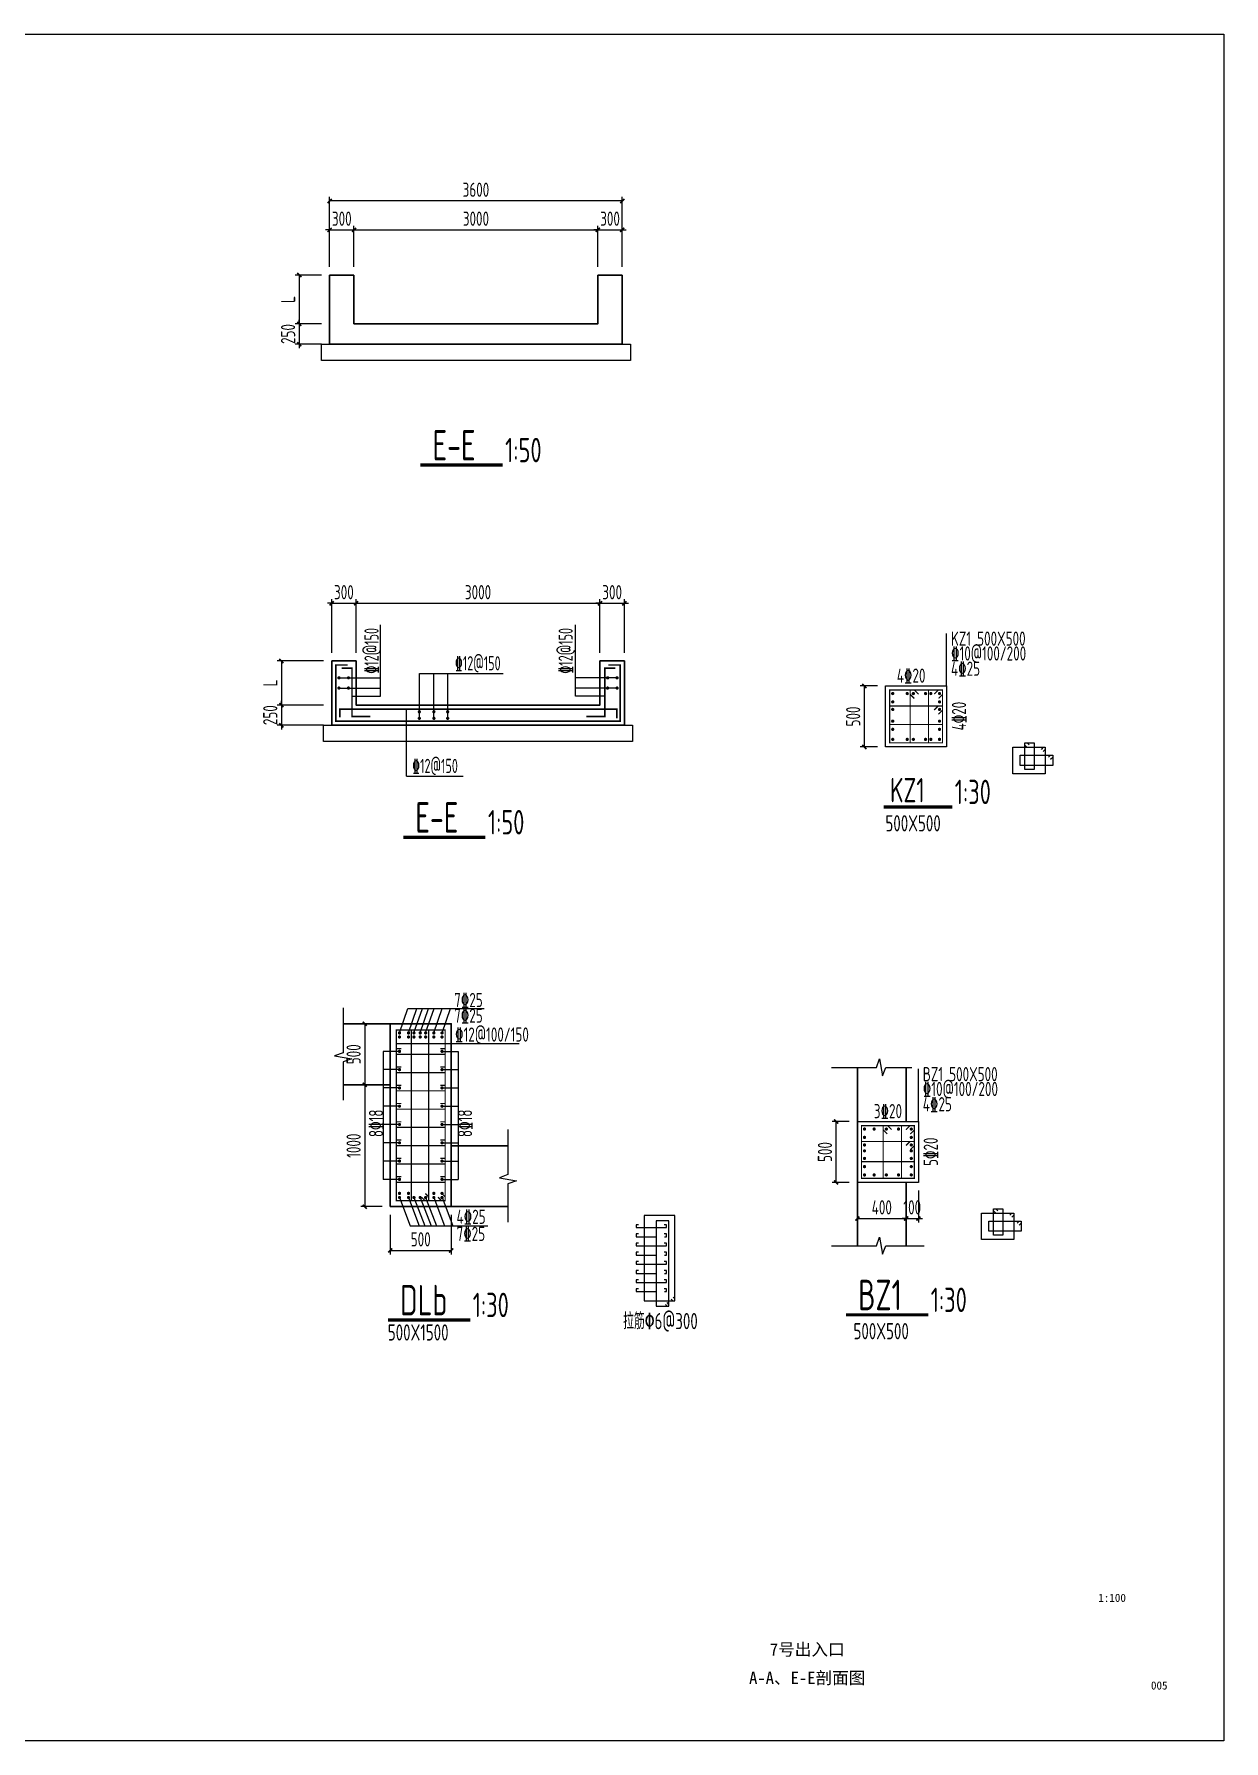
# Model space of a CAD drawing. Header units: millimetres. Extents: x -897614 to 191467, y -439928 to 101803.
# Drawn here: x -424259 to -409623, y -242853 to -221853 of the extents above; entities that cross this region are included whole.
import ezdxf
from ezdxf.enums import TextEntityAlignment as Align

# ---------------------------------------------------------------- set-up
doc = ezdxf.new("R2010")
doc.units = ezdxf.units.MM
doc.header["$LTSCALE"] = 1000
doc.linetypes.add('DASH', pattern=[0.35, 0.25, -0.1])
for name, color, linetype in [('COLUMN', 2, 'Continuous'), ('DC', 7, 'Continuous'), ('DIM_LEAD', 3, 'Continuous'), ('DIM_SYMB', 3, 'Continuous'), ('JG_TEXT', 7, 'Continuous'), ('PUB_TEXT', 7, 'Continuous'), ('REIN', 1, 'Continuous'), ('图框', 3, 'Continuous')]:
    doc.layers.add(name, color=color, linetype=linetype)
doc.layers.add('DY', color=1, linetype='Continuous', plot=False)
doc.layers.add('WALL', color=6, linetype='Continuous', lineweight=30)
doc.styles.add('TK-HZ-HT', font='', dxfattribs={"width": 0.8})
doc.styles.add('TK-HZ-ST', font='', dxfattribs={"width": 0.8})
doc.styles.add('TSSD', font='tssdeng.shx', dxfattribs={"width": 0.7, "bigfont": 'tssdchn.shx'})
doc.styles.get('TK-HZ-HT').set_extended_font_data('SimSun')
doc.styles.get('TK-HZ-ST').set_extended_font_data('SimSun')
doc.dimstyles.new('TSD', dxfattribs={"dimtxt": 350, "dimasz": 100, "dimexe": 100, "dimexo": 200, "dimgap": 100, "dimtad": 1, "dimdec": 0, "dimzin": 0, "dimdsep": 46, "dimtxsty": 'TSSD', "dimblk": 'ARCHTICK', "dimcen": 0.09, "dimclrt": 7, "dimazin": 2, "dimtfac": 1, "dimtdec": 0, "dimtix": 1, "dimtmove": 2, "dimatfit": 3, "dimfxl": 0, "dimtolj": 1, "dimtzin": 0, "dimarcsym": 0})

# ---------------------------------------------------------------- blocks, each defined once
blk = doc.blocks.new('_ArchTick')
at = {"color": 0, "linetype": 'ByBlock', "const_width": 0.4}
blk.add_lwpolyline([(-0.5, -0.5), (0.5, 0.5)], dxfattribs=at)
blk = doc.blocks.new('*D1607')
at = {"layer": 'Defpoints', "color": 0, "transparency": 16777216}
for p in [(-420598, -229566), (-421217, -230108), (-420598, -230108)]:
    blk.add_point(p, dxfattribs=at)
at = {"layer": 'DIM_LEAD', "color": 0, "lineweight": -2, "transparency": 16777216}
for p, q in [((-420698, -229566), (-421267, -229566)), ((-421217, -229566), (-421217, -230108)), ((-420698, -230108), (-421267, -230108))]:
    blk.add_line(p, q, dxfattribs=at)
at = {"layer": 'DIM_LEAD', "color": 0, "lineweight": -2, "transparency": 16777216, "xscale": 50, "yscale": 50, "zscale": 50}
for p, rotation in [((-421217, -229566), 90), ((-421217, -230108), 270)]:
    blk.add_blockref('_ArchTick', p, dxfattribs=dict(at, rotation=rotation))
at = {"layer": 'DIM_LEAD', "color": 7, "transparency": 16777216, "insert": (-421354, -229837), "char_height": 175, "attachment_point": 5, "rotation": 90, "style": 'TSSD'}
blk.add_mtext('\\A1;L', dxfattribs=at)
blk = doc.blocks.new('*D1608')
at = {"layer": 'Defpoints', "color": 0, "transparency": 16777216}
for p in [(-420598, -230108), (-421217, -230358), (-420598, -230358)]:
    blk.add_point(p, dxfattribs=at)
at = {"layer": 'DIM_LEAD', "color": 0, "lineweight": -2, "transparency": 16777216}
for p, q in [((-420698, -230108), (-421267, -230108)), ((-421217, -230108), (-421217, -230058)), ((-421217, -230108), (-421217, -230358)), ((-420698, -230358), (-421267, -230358)), ((-421217, -230358), (-421217, -230408))]:
    blk.add_line(p, q, dxfattribs=at)
at = {"layer": 'DIM_LEAD', "color": 0, "lineweight": -2, "transparency": 16777216, "xscale": 50, "yscale": 50, "zscale": 50}
for p, rotation in [((-421217, -230108), 270), ((-421217, -230358), 90)]:
    blk.add_blockref('_ArchTick', p, dxfattribs=dict(at, rotation=rotation))
at = {"layer": 'DIM_LEAD', "color": 7, "transparency": 16777216, "insert": (-421354, -230233), "char_height": 175, "attachment_point": 5, "rotation": 90, "style": 'TSSD'}
blk.add_mtext('\\A1;250', dxfattribs=at)
blk = doc.blocks.new('*D1609')
at = {"layer": 'Defpoints', "color": 0, "transparency": 16777216}
for p in [(-420298, -228857), (-420598, -229566), (-420298, -229566)]:
    blk.add_point(p, dxfattribs=at)
at = {"layer": 'DIM_LEAD', "color": 0, "lineweight": -2, "transparency": 16777216}
for p, q in [((-420598, -228857), (-420648, -228857)), ((-420598, -229466), (-420598, -228807)), ((-420598, -228857), (-420298, -228857)), ((-420298, -229466), (-420298, -228807)), ((-420298, -228857), (-420248, -228857))]:
    blk.add_line(p, q, dxfattribs=at)
at = {"layer": 'DIM_LEAD', "color": 0, "lineweight": -2, "transparency": 16777216, "xscale": 50, "yscale": 50, "zscale": 50}
blk.add_blockref('_ArchTick', (-420598, -228857), dxfattribs=at)
at = {"layer": 'DIM_LEAD', "color": 0, "lineweight": -2, "transparency": 16777216, "xscale": 50, "yscale": 50, "zscale": 50, "rotation": 180}
blk.add_blockref('_ArchTick', (-420298, -228857), dxfattribs=at)
at = {"layer": 'DIM_LEAD', "color": 7, "transparency": 16777216, "insert": (-420448, -228720), "char_height": 175, "attachment_point": 5, "style": 'TSSD'}
blk.add_mtext('\\A1;300', dxfattribs=at)
blk = doc.blocks.new('*D1610')
at = {"layer": 'Defpoints', "color": 0, "transparency": 16777216}
for p in [(-417298, -228857), (-420298, -229566), (-417298, -229566)]:
    blk.add_point(p, dxfattribs=at)
at = {"layer": 'DIM_LEAD', "color": 0, "lineweight": -2, "transparency": 16777216}
for p, q in [((-420298, -229466), (-420298, -228807)), ((-420298, -228857), (-417298, -228857)), ((-417298, -229466), (-417298, -228807))]:
    blk.add_line(p, q, dxfattribs=at)
at = {"layer": 'DIM_LEAD', "color": 0, "lineweight": -2, "transparency": 16777216, "xscale": 50, "yscale": 50, "zscale": 50, "rotation": 180}
blk.add_blockref('_ArchTick', (-420298, -228857), dxfattribs=at)
at = {"layer": 'DIM_LEAD', "color": 0, "lineweight": -2, "transparency": 16777216, "xscale": 50, "yscale": 50, "zscale": 50}
blk.add_blockref('_ArchTick', (-417298, -228857), dxfattribs=at)
at = {"layer": 'DIM_LEAD', "color": 7, "transparency": 16777216, "insert": (-418798, -228720), "char_height": 175, "attachment_point": 5, "style": 'TSSD'}
blk.add_mtext('\\A1;3000', dxfattribs=at)
blk = doc.blocks.new('*D1611')
at = {"layer": 'Defpoints', "color": 0, "transparency": 16777216}
for p in [(-416998, -228857), (-417298, -229566), (-416998, -229566)]:
    blk.add_point(p, dxfattribs=at)
at = {"layer": 'DIM_LEAD', "color": 0, "lineweight": -2, "transparency": 16777216}
for p, q in [((-417298, -228857), (-417348, -228857)), ((-417298, -229466), (-417298, -228807)), ((-417298, -228857), (-416998, -228857)), ((-416998, -229466), (-416998, -228807)), ((-416998, -228857), (-416948, -228857))]:
    blk.add_line(p, q, dxfattribs=at)
at = {"layer": 'DIM_LEAD', "color": 0, "lineweight": -2, "transparency": 16777216, "xscale": 50, "yscale": 50, "zscale": 50}
blk.add_blockref('_ArchTick', (-417298, -228857), dxfattribs=at)
at = {"layer": 'DIM_LEAD', "color": 0, "lineweight": -2, "transparency": 16777216, "xscale": 50, "yscale": 50, "zscale": 50, "rotation": 180}
blk.add_blockref('_ArchTick', (-416998, -228857), dxfattribs=at)
at = {"layer": 'DIM_LEAD', "color": 7, "transparency": 16777216, "insert": (-417148, -228720), "char_height": 175, "attachment_point": 5, "style": 'TSSD'}
blk.add_mtext('\\A1;300', dxfattribs=at)
blk = doc.blocks.new('*D1612')
at = {"layer": 'Defpoints', "color": 0, "transparency": 16777216}
for p in [(-420624, -224818), (-420997, -225418), (-420624, -225418)]:
    blk.add_point(p, dxfattribs=at)
at = {"layer": 'DIM_LEAD', "color": 0, "lineweight": -2, "transparency": 16777216}
for p, q in [((-420724, -224818), (-421047, -224818)), ((-420997, -224818), (-420997, -225418)), ((-420724, -225418), (-421047, -225418))]:
    blk.add_line(p, q, dxfattribs=at)
at = {"layer": 'DIM_LEAD', "color": 0, "lineweight": -2, "transparency": 16777216, "xscale": 50, "yscale": 50, "zscale": 50}
for p, rotation in [((-420997, -224818), 90), ((-420997, -225418), 270)]:
    blk.add_blockref('_ArchTick', p, dxfattribs=dict(at, rotation=rotation))
at = {"layer": 'DIM_LEAD', "color": 7, "transparency": 16777216, "insert": (-421135, -225118), "char_height": 175, "attachment_point": 5, "rotation": 90, "style": 'TSSD'}
blk.add_mtext('\\A1;L', dxfattribs=at)
blk = doc.blocks.new('*D1613')
at = {"layer": 'Defpoints', "color": 0, "transparency": 16777216}
for p in [(-420624, -225418), (-420997, -225668), (-420624, -225668)]:
    blk.add_point(p, dxfattribs=at)
at = {"layer": 'DIM_LEAD', "color": 0, "lineweight": -2, "transparency": 16777216}
for p, q in [((-420724, -225418), (-421047, -225418)), ((-420997, -225418), (-420997, -225368)), ((-420997, -225418), (-420997, -225668)), ((-420724, -225668), (-421047, -225668)), ((-420997, -225668), (-420997, -225718))]:
    blk.add_line(p, q, dxfattribs=at)
at = {"layer": 'DIM_LEAD', "color": 0, "lineweight": -2, "transparency": 16777216, "xscale": 50, "yscale": 50, "zscale": 50}
for p, rotation in [((-420997, -225418), 270), ((-420997, -225668), 90)]:
    blk.add_blockref('_ArchTick', p, dxfattribs=dict(at, rotation=rotation))
at = {"layer": 'DIM_LEAD', "color": 7, "transparency": 16777216, "insert": (-421135, -225543), "char_height": 175, "attachment_point": 5, "rotation": 90, "style": 'TSSD'}
blk.add_mtext('\\A1;250', dxfattribs=at)
blk = doc.blocks.new('*D1614')
at = {"layer": 'Defpoints', "color": 0, "transparency": 16777216}
for p in [(-420324, -224262), (-420624, -224818), (-420324, -224818)]:
    blk.add_point(p, dxfattribs=at)
at = {"layer": 'DIM_LEAD', "color": 0, "lineweight": -2, "transparency": 16777216}
for p, q in [((-420624, -224262), (-420674, -224262)), ((-420624, -224718), (-420624, -224212)), ((-420624, -224262), (-420324, -224262)), ((-420324, -224718), (-420324, -224212)), ((-420324, -224262), (-420274, -224262))]:
    blk.add_line(p, q, dxfattribs=at)
at = {"layer": 'DIM_LEAD', "color": 0, "lineweight": -2, "transparency": 16777216, "xscale": 50, "yscale": 50, "zscale": 50}
blk.add_blockref('_ArchTick', (-420624, -224262), dxfattribs=at)
at = {"layer": 'DIM_LEAD', "color": 0, "lineweight": -2, "transparency": 16777216, "xscale": 50, "yscale": 50, "zscale": 50, "rotation": 180}
blk.add_blockref('_ArchTick', (-420324, -224262), dxfattribs=at)
at = {"layer": 'DIM_LEAD', "color": 7, "transparency": 16777216, "insert": (-420474, -224124), "char_height": 175, "attachment_point": 5, "style": 'TSSD'}
blk.add_mtext('\\A1;300', dxfattribs=at)
blk = doc.blocks.new('*D1615')
at = {"layer": 'Defpoints', "color": 0, "transparency": 16777216}
for p in [(-417324, -224262), (-420324, -224818), (-417324, -224818)]:
    blk.add_point(p, dxfattribs=at)
at = {"layer": 'DIM_LEAD', "color": 0, "lineweight": -2, "transparency": 16777216}
for p, q in [((-420324, -224718), (-420324, -224212)), ((-420324, -224262), (-417324, -224262)), ((-417324, -224718), (-417324, -224212))]:
    blk.add_line(p, q, dxfattribs=at)
at = {"layer": 'DIM_LEAD', "color": 0, "lineweight": -2, "transparency": 16777216, "xscale": 50, "yscale": 50, "zscale": 50, "rotation": 180}
blk.add_blockref('_ArchTick', (-420324, -224262), dxfattribs=at)
at = {"layer": 'DIM_LEAD', "color": 0, "lineweight": -2, "transparency": 16777216, "xscale": 50, "yscale": 50, "zscale": 50}
blk.add_blockref('_ArchTick', (-417324, -224262), dxfattribs=at)
at = {"layer": 'DIM_LEAD', "color": 7, "transparency": 16777216, "insert": (-418824, -224124), "char_height": 175, "attachment_point": 5, "style": 'TSSD'}
blk.add_mtext('\\A1;3000', dxfattribs=at)
blk = doc.blocks.new('*D1616')
at = {"layer": 'Defpoints', "color": 0, "transparency": 16777216}
for p in [(-417024, -224262), (-417324, -224818), (-417024, -224818)]:
    blk.add_point(p, dxfattribs=at)
at = {"layer": 'DIM_LEAD', "color": 0, "lineweight": -2, "transparency": 16777216}
for p, q in [((-417324, -224262), (-417374, -224262)), ((-417324, -224718), (-417324, -224212)), ((-417324, -224262), (-417024, -224262)), ((-417024, -224718), (-417024, -224212)), ((-417024, -224262), (-416974, -224262))]:
    blk.add_line(p, q, dxfattribs=at)
at = {"layer": 'DIM_LEAD', "color": 0, "lineweight": -2, "transparency": 16777216, "xscale": 50, "yscale": 50, "zscale": 50}
blk.add_blockref('_ArchTick', (-417324, -224262), dxfattribs=at)
at = {"layer": 'DIM_LEAD', "color": 0, "lineweight": -2, "transparency": 16777216, "xscale": 50, "yscale": 50, "zscale": 50, "rotation": 180}
blk.add_blockref('_ArchTick', (-417024, -224262), dxfattribs=at)
at = {"layer": 'DIM_LEAD', "color": 7, "transparency": 16777216, "insert": (-417174, -224124), "char_height": 175, "attachment_point": 5, "style": 'TSSD'}
blk.add_mtext('\\A1;300', dxfattribs=at)
blk = doc.blocks.new('*D1617')
at = {"layer": 'Defpoints', "color": 0, "transparency": 16777216}
for p in [(-420624, -223906), (-420624, -224818), (-417024, -224818)]:
    blk.add_point(p, dxfattribs=at)
at = {"layer": 'DIM_LEAD', "color": 0, "lineweight": -2, "transparency": 16777216}
for p, q in [((-420624, -224718), (-420624, -223856)), ((-417024, -224718), (-417024, -223856)), ((-417024, -223906), (-420624, -223906))]:
    blk.add_line(p, q, dxfattribs=at)
at = {"layer": 'DIM_LEAD', "color": 0, "lineweight": -2, "transparency": 16777216, "xscale": 50, "yscale": 50, "zscale": 50, "rotation": 180}
blk.add_blockref('_ArchTick', (-420624, -223906), dxfattribs=at)
at = {"layer": 'DIM_LEAD', "color": 0, "lineweight": -2, "transparency": 16777216, "xscale": 50, "yscale": 50, "zscale": 50}
blk.add_blockref('_ArchTick', (-417024, -223906), dxfattribs=at)
at = {"layer": 'DIM_LEAD', "color": 7, "transparency": 16777216, "insert": (-418824, -223768), "char_height": 175, "attachment_point": 5, "style": 'TSSD'}
blk.add_mtext('\\A1;3600', dxfattribs=at)
blk = doc.blocks.new('*D1830')
at = {"layer": 'Defpoints', "color": 0, "transparency": 16777216}
for p in [(1669, 1179), (3169, 1179), (3169, 100)]:
    blk.add_point(p, dxfattribs=at)
at = {"layer": 'DIM_LEAD', "color": 0, "lineweight": -2, "transparency": 16777216}
for p, q in [((1669, 979), (1669, 0)), ((3169, 979), (3169, 0)), ((1669, 100), (3169, 100))]:
    blk.add_line(p, q, dxfattribs=at)
at = {"layer": 'DIM_LEAD', "color": 0, "lineweight": -2, "transparency": 16777216, "xscale": 100, "yscale": 100, "zscale": 100, "rotation": 180}
blk.add_blockref('_ArchTick', (1669, 100), dxfattribs=at)
at = {"layer": 'DIM_LEAD', "color": 0, "lineweight": -2, "transparency": 16777216, "xscale": 100, "yscale": 100, "zscale": 100}
blk.add_blockref('_ArchTick', (3169, 100), dxfattribs=at)
at = {"layer": 'DIM_LEAD', "color": 7, "transparency": 16777216, "insert": (2419, 375), "char_height": 350, "attachment_point": 5, "style": 'TSSD'}
blk.add_mtext('\\A1;500', dxfattribs=at)
blk = doc.blocks.new('*D1799')
at = {"layer": 'Defpoints', "color": 0, "transparency": 16777216}
for p in [(1669, 5679), (1042, 4179), (1669, 4179)]:
    blk.add_point(p, dxfattribs=at)
at = {"layer": 'DIM_LEAD', "color": 0, "lineweight": -2, "transparency": 16777216}
for p, q in [((1469, 5679), (942, 5679)), ((1042, 5679), (1042, 4179)), ((1469, 4179), (942, 4179))]:
    blk.add_line(p, q, dxfattribs=at)
at = {"layer": 'DIM_LEAD', "color": 0, "lineweight": -2, "transparency": 16777216, "xscale": 100, "yscale": 100, "zscale": 100}
for p, rotation in [((1042, 5679), 90), ((1042, 4179), 270)]:
    blk.add_blockref('_ArchTick', p, dxfattribs=dict(at, rotation=rotation))
at = {"layer": 'DIM_LEAD', "color": 7, "transparency": 16777216, "insert": (767, 4929), "char_height": 350, "attachment_point": 5, "rotation": 90, "style": 'TSSD'}
blk.add_mtext('\\A1;500', dxfattribs=at)
blk = doc.blocks.new('*D1800')
at = {"layer": 'Defpoints', "color": 0, "transparency": 16777216}
for p in [(1669, 4179), (1042, 1179), (1669, 1179)]:
    blk.add_point(p, dxfattribs=at)
at = {"layer": 'DIM_LEAD', "color": 0, "lineweight": -2, "transparency": 16777216}
for p, q in [((1469, 4179), (942, 4179)), ((1042, 4179), (1042, 1179)), ((1469, 1179), (942, 1179))]:
    blk.add_line(p, q, dxfattribs=at)
at = {"layer": 'DIM_LEAD', "color": 0, "lineweight": -2, "transparency": 16777216, "xscale": 100, "yscale": 100, "zscale": 100}
for p, rotation in [((1042, 4179), 90), ((1042, 1179), 270)]:
    blk.add_blockref('_ArchTick', p, dxfattribs=dict(at, rotation=rotation))
at = {"layer": 'DIM_LEAD', "color": 7, "transparency": 16777216, "insert": (767, 2679), "char_height": 350, "attachment_point": 5, "rotation": 90, "style": 'TSSD'}
blk.add_mtext('\\A1;1000', dxfattribs=at)
blk = doc.blocks.new('*D1654')
at = {"layer": 'Defpoints', "color": 0, "transparency": 16777216}
for p in [(-251359, -171295), (-250159, -171295), (-250159, -172182)]:
    blk.add_point(p, dxfattribs=at)
at = {"layer": 'DIM_LEAD', "color": 0, "lineweight": -2, "transparency": 16777216}
for p, q in [((-251359, -171495), (-251359, -172282)), ((-250159, -171495), (-250159, -172282)), ((-251359, -172182), (-250159, -172182))]:
    blk.add_line(p, q, dxfattribs=at)
at = {"layer": 'DIM_LEAD', "color": 0, "lineweight": -2, "transparency": 16777216, "xscale": 100, "yscale": 100, "zscale": 100, "rotation": 180}
blk.add_blockref('_ArchTick', (-251359, -172182), dxfattribs=at)
at = {"layer": 'DIM_LEAD', "color": 0, "lineweight": -2, "transparency": 16777216, "xscale": 100, "yscale": 100, "zscale": 100}
blk.add_blockref('_ArchTick', (-250159, -172182), dxfattribs=at)
at = {"layer": 'DIM_LEAD', "color": 7, "transparency": 16777216, "insert": (-250759, -171907), "char_height": 350, "attachment_point": 5, "style": 'TSSD'}
blk.add_mtext('\\A1;400', dxfattribs=at)
blk = doc.blocks.new('*D1794')
at = {"layer": 'Defpoints', "color": 0, "transparency": 16777216}
for p in [(2133, 1765), (2433, 1765), (2433, 878)]:
    blk.add_point(p, dxfattribs=at)
at = {"layer": 'DIM_LEAD', "color": 0, "lineweight": -2, "transparency": 16777216}
for p, q in [((2133, 1565), (2133, 778)), ((2433, 1565), (2433, 778)), ((2133, 878), (2033, 878)), ((2133, 878), (2433, 878)), ((2433, 878), (2533, 878))]:
    blk.add_line(p, q, dxfattribs=at)
at = {"layer": 'DIM_LEAD', "color": 0, "lineweight": -2, "transparency": 16777216, "xscale": 100, "yscale": 100, "zscale": 100}
blk.add_blockref('_ArchTick', (2133, 878), dxfattribs=at)
at = {"layer": 'DIM_LEAD', "color": 0, "lineweight": -2, "transparency": 16777216, "xscale": 100, "yscale": 100, "zscale": 100, "rotation": 180}
blk.add_blockref('_ArchTick', (2433, 878), dxfattribs=at)
at = {"layer": 'DIM_LEAD', "color": 7, "transparency": 16777216, "insert": (2283, 1153), "char_height": 350, "attachment_point": 5, "style": 'TSSD'}
blk.add_mtext('\\A1;100', dxfattribs=at)
blk = doc.blocks.new('*D1655')
at = {"layer": 'Defpoints', "color": 0, "transparency": 16777216}
for p in [(-251883, -169795), (-251359, -169795), (-251359, -171295)]:
    blk.add_point(p, dxfattribs=at)
at = {"layer": 'DIM_LEAD', "color": 0, "lineweight": -2, "transparency": 16777216}
for p, q in [((-251559, -169795), (-251983, -169795)), ((-251883, -171295), (-251883, -169795)), ((-251559, -171295), (-251983, -171295))]:
    blk.add_line(p, q, dxfattribs=at)
at = {"layer": 'DIM_LEAD', "color": 0, "lineweight": -2, "transparency": 16777216, "xscale": 100, "yscale": 100, "zscale": 100}
for p, rotation in [((-251883, -169795), 90), ((-251883, -171295), 270)]:
    blk.add_blockref('_ArchTick', p, dxfattribs=dict(at, rotation=rotation))
at = {"layer": 'DIM_LEAD', "color": 7, "transparency": 16777216, "insert": (-252158, -170545), "char_height": 350, "attachment_point": 5, "rotation": 90, "style": 'TSSD'}
blk.add_mtext('\\A1;500', dxfattribs=at)
blk = doc.blocks.new('*D1831')
at = {"layer": 'Defpoints', "color": 0, "transparency": 16777216}
for p in [(-415213, -229298), (-414689, -229298), (-414689, -230798)]:
    blk.add_point(p, dxfattribs=at)
at = {"layer": 'DIM_LEAD', "color": 0, "lineweight": -2, "transparency": 16777216}
for p, q in [((-414889, -229298), (-415313, -229298)), ((-415213, -230798), (-415213, -229298)), ((-414889, -230798), (-415313, -230798))]:
    blk.add_line(p, q, dxfattribs=at)
at = {"layer": 'DIM_LEAD', "color": 0, "lineweight": -2, "transparency": 16777216, "xscale": 100, "yscale": 100, "zscale": 100}
for p, rotation in [((-415213, -229298), 90), ((-415213, -230798), 270)]:
    blk.add_blockref('_ArchTick', p, dxfattribs=dict(at, rotation=rotation))
at = {"layer": 'DIM_LEAD', "color": 7, "transparency": 16777216, "insert": (-415488, -230048), "char_height": 350, "attachment_point": 5, "rotation": 90, "style": 'TSSD'}
blk.add_mtext('\\A1;500', dxfattribs=at)
blk = doc.blocks.new('A$C1C791CAC')
at = {"color": 5, "elevation": 0}
for points in [[(510, 6073.9), (510, 4966.5), (300, 4892), (720, 4818), (510, 4741.5), (510, 3796.4)], [(4564.9, 3073.9), (4564.9, 1966.5), (4354.9, 1892), (4774.9, 1818), (4564.9, 1741.5), (4564.9, 796.4)]]:
    blk.add_lwpolyline(points, dxfattribs=at)
at = {"layer": 'JG_TEXT'}
for p, q in [((1896.4, 5453.6), (2103.4, 6054.2)), ((2103.4, 6054.2), (3978.5, 6054.2)), ((2117.7, 5453.6), (2324.7, 6054.2)), ((2251.3, 5453.6), (2458.4, 6054.2)), ((2406.5, 5453.6), (2613.6, 6054.2)), ((2539.7, 5453.6), (2746.8, 6054.2)), ((2741, 5453.6), (2948, 6054.2)), ((2942.4, 5453.6), (3149.5, 6054.2)), ((1819.4, 5194.7), (4844, 5194.7)), ((1496, 5000.6), (1496, 1850.6)), ((1896.4, 5000.6), (1496, 5000.6)), ((2942.4, 5000.6), (3342.8, 5000.6)), ((3342.8, 5000.6), (3342.8, 1850.6)), ((1896.4, 4550.6), (1496, 4550.6)), ((2942.4, 4550.6), (3342.8, 4550.6)), ((1896.4, 4100.6), (1496, 4100.6)), ((2942.4, 4100.6), (3342.8, 4100.6)), ((1896.4, 3650.6), (1496, 3650.6)), ((2942.4, 3650.6), (3342.8, 3650.6)), ((1896.4, 3200.6), (1496, 3200.6)), ((2942.4, 3200.6), (3342.8, 3200.6)), ((1896.4, 2750.6), (1496, 2750.6)), ((2942.4, 2750.6), (3342.8, 2750.6)), ((1896.4, 2300.6), (1496, 2300.6)), ((2942.4, 2300.6), (3342.8, 2300.6)), ((1896.4, 1850.6), (1496, 1850.6)), ((2942.4, 1850.6), (3342.8, 1850.6)), ((1896.4, 1403.7), (2162.1, 709.1)), ((2117.7, 1403.7), (2383.4, 709.1)), ((2251.3, 1403.7), (2517, 709.1)), ((2406.5, 1403.7), (2672.2, 709.1)), ((2539.7, 1403.7), (2805.4, 709.1)), ((2741, 1403.7), (3006.7, 709.1)), ((2942.4, 1403.7), (3208.1, 709.1)), ((2162.1, 709.1), (4069, 709.1))]:
    blk.add_line(p, q, dxfattribs=at)
at = {"layer": 'REIN', "const_width": 30}
for points in [[(1819.4, 1328.7), (3019.4, 1328.7), (3019.4, 5528.7), (1819.4, 5528.7)], [(2188, 1328.7), (2613.5, 1328.7), (2613.5, 5528.7), (2188, 5528.7)]]:
    blk.add_lwpolyline(points, close=True, dxfattribs=at)
at = {"layer": 'REIN', "const_width": 40}
for points in [[(1916.4, 5453.6, -1), (1876.4, 5453.6, -1)], [(2137.7, 5453.6, -1), (2097.7, 5453.6, -1)], [(2271.3, 5453.6, -1), (2231.3, 5453.6, -1)], [(2426.5, 5453.6, -1), (2386.5, 5453.6, -1)], [(2559.7, 5453.6, -1), (2519.7, 5453.6, -1)], [(2761, 5453.6, -1), (2721, 5453.6, -1)], [(2922.4, 5453.6, 1), (2962.4, 5453.6, 1)], [(1916.4, 5354.3, -1), (1876.4, 5354.3, -1)], [(1916.4, 5000.6, -1), (1876.4, 5000.6, -1)], [(2137.7, 5354.3, -1), (2097.7, 5354.3, -1)], [(2271.3, 5354.3, -1), (2231.3, 5354.3, -1)], [(2426.5, 5354.3, -1), (2386.5, 5354.3, -1)], [(2559.7, 5354.3, -1), (2519.7, 5354.3, -1)], [(2761, 5354.3, -1), (2721, 5354.3, -1)], [(2922.4, 5354.3, 1), (2962.4, 5354.3, 1)], [(2922.4, 5000.6, 1), (2962.4, 5000.6, 1)], [(1916.4, 4550.6, -1), (1876.4, 4550.6, -1)], [(2922.4, 4550.6, 1), (2962.4, 4550.6, 1)], [(1916.4, 4100.6, -1), (1876.4, 4100.6, -1)], [(2922.4, 4100.6, 1), (2962.4, 4100.6, 1)], [(1916.4, 3650.6, -1), (1876.4, 3650.6, -1)], [(2922.4, 3650.6, 1), (2962.4, 3650.6, 1)], [(1916.4, 3200.6, -1), (1876.4, 3200.6, -1)], [(2922.4, 3200.6, 1), (2962.4, 3200.6, 1)], [(1916.4, 2750.6, -1), (1876.4, 2750.6, -1)], [(2922.4, 2750.6, 1), (2962.4, 2750.6, 1)], [(1916.4, 2300.6, -1), (1876.4, 2300.6, -1)], [(2922.4, 2300.6, 1), (2962.4, 2300.6, 1)], [(1916.4, 1850.6, -1), (1876.4, 1850.6, -1)], [(2922.4, 1850.6, 1), (2962.4, 1850.6, 1)], [(1916.4, 1505.5, 1), (1876.4, 1505.5, 1)], [(1916.4, 1403.7, 1), (1876.4, 1403.7, 1)], [(2137.7, 1505.5, 1), (2097.7, 1505.5, 1)], [(2137.7, 1403.7, 1), (2097.7, 1403.7, 1)], [(2271.3, 1403.7, 1), (2231.3, 1403.7, 1)], [(2426.5, 1403.7, 1), (2386.5, 1403.7, 1)], [(2559.7, 1403.7, 1), (2519.7, 1403.7, 1)], [(2761, 1505.5, 1), (2721, 1505.5, 1)], [(2761, 1403.7, 1), (2721, 1403.7, 1)], [(2922.4, 1505.5, -1), (2962.4, 1505.5, -1)], [(2922.4, 1403.7, -1), (2962.4, 1403.7, -1)]]:
    blk.add_lwpolyline(points, format="xyb", close=True, dxfattribs=at)
at = {"layer": 'REIN', "const_width": 30}
for points in [[(1942.5, 5067), (1819.4, 5067), (1819.4, 4928.7), (3019.4, 4928.7), (3019.4, 5067), (2897.7, 5067)], [(1942.5, 4167), (1819.4, 4167), (1819.4, 4028.7), (3019.4, 4028.7), (3019.4, 4167), (2897.7, 4167)], [(1942.5, 3267), (1819.4, 3267), (1819.4, 3128.7), (3019.4, 3128.7), (3019.4, 3267), (2897.7, 3267)], [(1942.5, 2367), (1819.4, 2367), (1819.4, 2228.7), (3019.4, 2228.7), (3019.4, 2367), (2897.7, 2367)], [(2521.1, 1328.7), (2438.4, 1411.4)], [(2613.5, 1421.1), (2530.8, 1503.8)], [(2927, 1328.7), (2844.3, 1411.4)], [(3019.4, 1421.1), (2936.7, 1503.8)]]:
    blk.add_lwpolyline(points, dxfattribs=at)
at = {"layer": 'REIN', "linetype": 'DASH', "const_width": 30}
for points in [[(1942.5, 4617), (1819.4, 4617), (1819.4, 4478.7), (3019.4, 4478.7), (3019.4, 4617), (2897.7, 4617)], [(1942.5, 3717), (1819.4, 3717), (1819.4, 3578.7), (3019.4, 3578.7), (3019.4, 3717), (2897.7, 3717)], [(1942.5, 2817), (1819.4, 2817), (1819.4, 2678.7), (3019.4, 2678.7), (3019.4, 2817), (2897.7, 2817)], [(1942.5, 1917), (1819.4, 1917), (1819.4, 1778.7), (3019.4, 1778.7), (3019.4, 1917), (2897.7, 1917)]]:
    blk.add_lwpolyline(points, dxfattribs=at)
at = {"layer": 'WALL'}
for p, q in [((510, 5678.7), (1669.4, 5678.7)), ((510, 4178.7), (1669.4, 4178.7)), ((3169.4, 2678.7), (4564.9, 2678.7)), ((3169.4, 1178.7), (4564.9, 1178.7))]:
    blk.add_line(p, q, dxfattribs=at)
blk.add_lwpolyline([(1669.4, 1178.7), (3169.4, 1178.7), (3169.4, 5678.7), (1669.4, 5678.7)], close=True, dxfattribs=at)
at = {"layer": 'JG_TEXT', "style": 'TSSD', "width": 0.7}
for s, p in [('7%%13225', (3241.2, 6088.2)), ('7%%13225', (3241.2, 5704)), ('%%13212@100/150', (3262.8, 5239.4)), ('4%%13225', (3299.8, 755.6)), ('7%%13225', (3299.8, 335))]:
    blk.add_text(s, height=350, dxfattribs=at).set_placement(p)
for p in [(1493.4, 2889.7), (3682, 2889.7)]:
    blk.add_text('8%%13218', height=350, rotation=90, dxfattribs=at).set_placement(p)
at = {"layer": 'DIM_LEAD'}
for base, p1, p2, override, picture, middle in [((1041.5, 4178.7), (1669.4, 5678.7), (1669.4, 4178.7), {"dimscale": 1, "dimlfac": 0.333333}, '*D1799', (766.5, 4928.7)), ((1041.5, 1178.7), (1669.4, 4178.7), (1669.4, 1178.7), {"dimlfac": 0.333333}, '*D1800', (766.5, 2678.7))]:
    dim = blk.add_linear_dim(base=base, p1=p1, p2=p2, angle=270, dimstyle='TSD', override=override, dxfattribs=at)
    dim.commit()
    dim.dimension.update_dxf_attribs({"geometry": picture, "text_midpoint": middle})
dim = blk.add_linear_dim(base=(3169.4, 100), p1=(1669.4, 1178.7), p2=(3169.4, 1178.7), dimstyle='TSD', override={"dimlfac": 0.333333}, dxfattribs=at)
dim.commit()
dim.dimension.update_dxf_attribs({"geometry": '*D1830', "text_midpoint": (2419.4, 375)})
blk = doc.blocks.new('A$C56C2184C')
at = {"color": 5, "elevation": 0}
for points in [[(296.2, 4596.7), (1403.6, 4596.7), (1478.1, 4806.7), (1552.2, 4386.7), (1628.6, 4596.7), (2273.8, 4596.7)], [(296.2, 210), (1403.6, 210), (1478.1, 420), (1552.2, 0), (1628.6, 210), (2573.8, 210)]]:
    blk.add_lwpolyline(points, dxfattribs=at)
at = {"layer": 'COLUMN'}
blk.add_lwpolyline([(933.4, 1765.3), (933.4, 3265.3), (2433.4, 3265.3), (2433.4, 1765.3)], close=True, dxfattribs=at)
at = {"layer": 'JG_TEXT'}
blk.add_line((2433.4, 3265.3), (2433.4, 4560.2), dxfattribs=at)
at = {"layer": 'REIN', "const_width": 30}
for points in [[(1033.4, 1865.3), (1033.4, 3165.3), (2333.4, 3165.3), (2333.4, 1865.3)], [(2017.8, 1865.3), (1567.7, 1865.3), (1567.7, 3165.3), (2017.8, 3165.3)], [(1033.4, 2276), (1033.4, 2774.2), (2333.4, 2774.2), (2333.4, 2276)]]:
    blk.add_lwpolyline(points, close=True, dxfattribs=at)
at = {"layer": 'REIN', "const_width": 40}
for points in [[(1088, 3079.3, -1), (1128, 3079.3, -1)], [(1325.1, 3079.3, -1), (1365.1, 3079.3, -1)], [(1625.1, 3079.3, -1), (1665.1, 3079.3, -1)], [(1925.1, 3079.3, -1), (1965.1, 3079.3, -1)], [(2278.8, 3079.3, 1), (2238.8, 3079.3, 1)], [(1088, 2874.1, 1), (1128, 2874.1, 1)], [(1088, 2688.3, 1), (1128, 2688.3, 1)], [(1088, 2542.8, 1), (1128, 2542.8, 1)], [(2278.8, 2874.1, -1), (2238.8, 2874.1, -1)], [(2278.8, 2688.3, -1), (2238.8, 2688.3, -1)], [(2278.8, 2542.8, -1), (2238.8, 2542.8, -1)], [(1088, 2357, 1), (1128, 2357, 1)], [(1088, 2156, 1), (1128, 2156, 1)], [(2278.8, 2357, -1), (2238.8, 2357, -1)], [(2278.8, 2156, -1), (2238.8, 2156, -1)], [(1088, 1951.2, 1), (1128, 1951.2, 1)], [(1325.1, 1951.2, 1), (1365.1, 1951.2, 1)], [(1625.1, 1951.2, 1), (1665.1, 1951.2, 1)], [(1925.1, 1951.2, 1), (1965.1, 1951.2, 1)], [(2278.8, 1951.2, -1), (2238.8, 1951.2, -1)]]:
    blk.add_lwpolyline(points, format="xyb", close=True, dxfattribs=at)
at = {"layer": 'REIN', "const_width": 30}
for points in [[(1567.7, 3059.2), (1668.1, 2958.7)], [(1673.7, 3165.3), (1774.2, 3064.8)], [(2227.3, 3165.3), (2126.9, 3064.8)], [(2333.4, 3059.2), (2232.9, 2958.7)], [(2227.3, 2774.2), (2126.9, 2673.8)], [(2333.4, 2668.2), (2232.9, 2567.7)]]:
    blk.add_lwpolyline(points, dxfattribs=at)
at = {"layer": 'WALL'}
for p, q in [((933.4, 4596.7), (933.4, 210)), ((2133.4, 4596.7), (2133.4, 3265.3)), ((2133.4, 1765.3), (2133.4, 210))]:
    blk.add_line(p, q, dxfattribs=at)
at = {"layer": 'JG_TEXT', "style": 'TSSD', "width": 0.7}
for s, p in [('BZ1 500X500', (2541.7, 4255.9)), ('%%13210@100/200', (2541.7, 3890.9)), ('4%%13225', (2541.7, 3515.6)), ('3%%13220', (1337.2, 3345.9))]:
    blk.add_text(s, height=350, dxfattribs=at).set_placement(p)
blk.add_text('5%%13220', height=350, rotation=90, dxfattribs=at).set_placement((2913.1, 2171.7))
at = {"layer": 'DIM_LEAD'}
dim = blk.add_linear_dim(base=(409.6, 3265.3), p1=(933.4, 1765.3), p2=(933.4, 3265.3), angle=90, dimstyle='TSD', override={"dimlfac": 0.333333}, dxfattribs=at)
dim.commit()
dim.dimension.update_dxf_attribs({"geometry": '*D1655', "text_midpoint": (134.6, 2515.3), "insert": (252292.3, 173060.3)})
dim = blk.add_linear_dim(base=(2133.4, 878.3), p1=(933.4, 1765.3), p2=(2133.4, 1765.3), dimstyle='TSD', override={"dimlfac": 0.333333}, dxfattribs=at)
dim.commit()
dim.dimension.update_dxf_attribs({"geometry": '*D1654', "text_midpoint": (1533.4, 1153.3), "insert": (252292.3, 173060.3)})
dim = blk.add_linear_dim(base=(2433.4, 878.3), p1=(2133.4, 1765.3), p2=(2433.4, 1765.3), dimstyle='TSD', override={"dimlfac": 0.333333}, dxfattribs=at)
dim.commit()
dim.dimension.update_dxf_attribs({"geometry": '*D1794', "text_midpoint": (2283.4, 1153.3)})
blk = doc.blocks.new('A$C2FD10075')
at = {"layer": 'COLUMN'}
blk.add_lwpolyline([(933.4, 64.1), (933.4, 1564.1), (2433.4, 1564.1), (2433.4, 64.1)], close=True, dxfattribs=at)
at = {"layer": 'JG_TEXT'}
blk.add_line((2433.4, 1564.1), (2433.4, 2859.1), dxfattribs=at)
at = {"layer": 'REIN', "const_width": 30}
for points in [[(1033.4, 164.1), (1033.4, 1464.1), (2333.4, 1464.1), (2333.4, 164.1)], [(1987.9, 164.1), (1537.8, 164.1), (1537.8, 1464.1), (1987.9, 1464.1)], [(1033.4, 617.3), (1033.4, 1073.1), (2333.4, 1073.1), (2333.4, 617.3)]]:
    blk.add_lwpolyline(points, close=True, dxfattribs=at)
at = {"layer": 'REIN', "const_width": 40}
for points in [[(1088, 1378.2, -1), (1128, 1378.2, -1)], [(1088, 1378.2, -1), (1128, 1378.2, -1)], [(1444.4, 1378.2, -1), (1484.4, 1378.2, -1)], [(1595.3, 1378.2, -1), (1635.3, 1378.2, -1)], [(1895.3, 1378.2, -1), (1935.3, 1378.2, -1)], [(2024.9, 1378.2, -1), (2064.9, 1378.2, -1)], [(2278.8, 1378.2, 1), (2238.8, 1378.2, 1)], [(1088, 1172.9, 1), (1128, 1172.9, 1)], [(1088, 987.2, 1), (1128, 987.2, 1)], [(2278.8, 1172.9, -1), (2238.8, 1172.9, -1)], [(2278.8, 987.2, -1), (2238.8, 987.2, -1)], [(1088, 698.4, 1), (1128, 698.4, 1)], [(1088, 497.4, 1), (1128, 497.4, 1)], [(2278.8, 698.4, -1), (2238.8, 698.4, -1)], [(2278.8, 497.4, -1), (2238.8, 497.4, -1)], [(1088, 250.1, 1), (1128, 250.1, 1)], [(1088, 250.1, 1), (1128, 250.1, 1)], [(1444.4, 250.1, 1), (1484.4, 250.1, 1)], [(1595.3, 250.1, 1), (1635.3, 250.1, 1)], [(1895.3, 250.1, 1), (1935.3, 250.1, 1)], [(2024.9, 250.1, 1), (2064.9, 250.1, 1)], [(2278.8, 250.1, -1), (2238.8, 250.1, -1)]]:
    blk.add_lwpolyline(points, format="xyb", close=True, dxfattribs=at)
at = {"layer": 'REIN', "const_width": 30}
for points in [[(1537.8, 1358.1), (1638.2, 1257.6)], [(1643.9, 1464.1), (1744.3, 1363.7)], [(2227.3, 1464.1), (2126.9, 1363.7)], [(2333.4, 1358.1), (2232.9, 1257.6)], [(2227.3, 1073.1), (2126.9, 972.7)], [(2333.4, 967.1), (2232.9, 866.6)]]:
    blk.add_lwpolyline(points, dxfattribs=at)
at = {"layer": 'JG_TEXT', "style": 'TSSD', "width": 0.7}
for s, p in [('KZ1 500X500', (2541.7, 2554.8)), ('%%13210@100/200', (2541.7, 2189.8)), ('4%%13225', (2541.7, 1814.5)), ('4%%13220', (1207.7, 1644.8))]:
    blk.add_text(s, height=350, dxfattribs=at).set_placement(p)
blk.add_text('4%%13220', height=350, rotation=90, dxfattribs=at).set_placement((2913.1, 470.6))
at = {"layer": 'DIM_LEAD'}
dim = blk.add_linear_dim(base=(409.6, 1564.1), p1=(933.4, 64.1), p2=(933.4, 1564.1), angle=90, dimstyle='TSD', override={"dimlfac": 0.333333}, dxfattribs=at)
dim.commit()
dim.dimension.update_dxf_attribs({"geometry": '*D1831', "text_midpoint": (134.6, 814.1), "insert": (415622.3, 230862)})

msp = doc.modelspace()

# ---------------------------------------------------------------- linework, layer by layer
at = {"layer": 'DC'}
for points in [[(-420724.0338, -225667.59652), (-416924.0338, -225667.59652), (-416924.0338, -225867.59652), (-420724.0338, -225867.59652)], [(-420698.2999, -230357.93523), (-416898.2999, -230357.93523), (-416898.2999, -230557.93523), (-420698.2999, -230557.93523)]]:
    msp.add_lwpolyline(points, close=True, dxfattribs=at)
at = {"layer": 'DIM_SYMB', "const_width": 40}
for points in [[(-419505.92565, -227156.02174), (-418494.75241, -227156.02182)], [(-413809.50017, -231362.12047), (-412963.13119, -231362.12055)], [(-419717.68711, -231735.49196), (-418706.51387, -231735.49204)], [(-419904.44609, -237674.79133), (-418893.27285, -237674.79141)], [(-414270.13919, -237611.31911), (-413258.96596, -237611.3192)]]:
    msp.add_lwpolyline(points, dxfattribs=at)
at = {"layer": 'DY'}
msp.add_lwpolyline([(-439323.27949, -221853.4535), (-409623.27949, -221853.4535), (-409623.27949, -242853.4535), (-439323.27949, -242853.4535)], close=True, dxfattribs=at)
at = {"layer": 'JG_TEXT'}
for p, q in [((-419997.00495, -229998.10353), (-419997.00495, -229122.68265)), ((-417599.59486, -229998.10353), (-417599.59486, -229119.75149)), ((-419520.14182, -229719.30421), (-418488.03317, -229719.30421)), ((-419520.14182, -230271.96505), (-419520.14182, -229719.30421)), ((-419340.96265, -230271.96505), (-419340.96265, -229719.30421)), ((-419171.6087, -230271.96505), (-419171.6087, -229719.30421)), ((-420509.07972, -229773.71217), (-419997.00495, -229773.71217)), ((-420509.07972, -229899.50023), (-419997.00495, -229899.50023)), ((-417087.52009, -229773.71217), (-417599.59486, -229773.71217)), ((-417087.52009, -229899.50023), (-417599.59486, -229899.50023)), ((-420348.2999, -229998.10353), (-419997.00495, -229998.10353)), ((-419677.12625, -230982.75696), (-419677.12625, -230157.93523)), ((-417248.2999, -229998.10353), (-417599.59486, -229998.10353)), ((-419677.12625, -230982.75696), (-418979.9056, -230982.75696))]:
    msp.add_line(p, q, dxfattribs=at)
at = {"layer": 'REIN', "const_width": 20}
for points in [[(-417196.17428, -229615.93523), (-417048.2999, -229615.93523), (-417048.2999, -230307.93523), (-420548.2999, -230307.93523), (-420548.2999, -229615.93523), (-420403.53028, -229615.93523)], [(-420477.38023, -229656.17771), (-420348.2999, -229656.17771), (-420348.2999, -230248.60664), (-420123.66858, -230248.60664)], [(-417110.62174, -229656.17771), (-417239.70206, -229656.17771), (-417239.70206, -230248.60664), (-417464.33339, -230248.60664)], [(-417091.04213, -230273.78606), (-417091.04213, -230157.93523), (-420496.95983, -230157.93523), (-420496.95983, -230260.44585)]]:
    msp.add_lwpolyline(points, dxfattribs=at)
for points in [[(-420519.07972, -229773.71217, 1), (-420499.07972, -229773.71217, 1)], [(-420519.07972, -229899.50023, 1), (-420499.07972, -229899.50023, 1)], [(-420402.13401, -229773.71217, 1), (-420382.13401, -229773.71217, 1)], [(-420402.13401, -229899.50023, 1), (-420382.13401, -229899.50023, 1)], [(-417194.4658, -229773.71217, -1), (-417214.4658, -229773.71217, -1)], [(-417194.4658, -229899.50023, -1), (-417214.4658, -229899.50023, -1)], [(-417077.52009, -229773.71217, -1), (-417097.52009, -229773.71217, -1)], [(-417077.52009, -229899.50023, -1), (-417097.52009, -229899.50023, -1)], [(-419530.14182, -230191.58086, 1), (-419510.14182, -230191.58086, 1)], [(-419530.14182, -230271.96505, 1), (-419510.14182, -230271.96505, 1)], [(-419350.96265, -230191.58086, 1), (-419330.96265, -230191.58086, 1)], [(-419350.96265, -230271.96505, 1), (-419330.96265, -230271.96505, 1)], [(-419181.6087, -230191.58086, 1), (-419161.6087, -230191.58086, 1)], [(-419181.6087, -230271.96505, 1), (-419161.6087, -230271.96505, 1)]]:
    msp.add_lwpolyline(points, format="xyb", close=True, dxfattribs=at)
at = {"layer": 'REIN'}
for points in [[(-411958.0576, -230899.90244), (-412070.58166, -230899.90244), (-412070.58166, -230574.90244), (-411958.0576, -230574.90244)], [(-412219.86282, -230953.34331), (-412219.86282, -230628.34331), (-411819.86282, -230628.34331), (-411819.86282, -230953.34331)], [(-412128.92104, -230850.66736), (-412128.92104, -230726.09784), (-411728.92104, -230726.09784), (-411728.92104, -230850.66736)], [(-416753.16613, -237438.82591), (-416378.16613, -237438.82591), (-416378.16613, -236388.82591), (-416753.16613, -236388.82591)], [(-416608.57895, -237505.41062), (-416449.23619, -237505.41062), (-416449.23619, -236455.41062), (-416608.57895, -236455.41062)], [(-412606.02796, -236684.49288), (-412606.02796, -236359.49288), (-412206.02796, -236359.49288), (-412206.02796, -236684.49288)], [(-412515.08618, -236581.81694), (-412515.08618, -236457.24742), (-412115.08618, -236457.24742), (-412115.08618, -236581.81694)], [(-412344.22274, -236631.05202), (-412456.74679, -236631.05202), (-412456.74679, -236306.05202), (-412344.22274, -236306.05202)]]:
    msp.add_lwpolyline(points, close=True, dxfattribs=at)
for points in [[(-412044.06515, -230574.90244), (-412018.95314, -230600.01446)], [(-412070.58166, -230601.41895), (-412045.46964, -230626.53097)], [(-411846.37932, -230628.34331), (-411871.49134, -230653.45532)], [(-411819.86282, -230654.85981), (-411844.97484, -230679.97183)], [(-411755.43755, -230726.09784), (-411780.54956, -230751.20986)], [(-411728.92104, -230752.61435), (-411754.03306, -230777.72637)], [(-412456.74679, -236332.56853), (-412431.63478, -236357.68054)], [(-412430.23029, -236306.05202), (-412405.11827, -236331.16404)], [(-412232.54446, -236359.49288), (-412257.65648, -236384.6049)], [(-412206.02796, -236386.00939), (-412231.13997, -236411.12141)], [(-412141.60268, -236457.24742), (-412166.7147, -236482.35944)], [(-416822.42655, -236504.24955), (-416853.2075, -236504.24955), (-416853.2075, -236538.82591), (-416478.2075, -236538.82591), (-416478.2075, -236504.24955), (-416508.62653, -236504.24955)], [(-412115.08618, -236483.76393), (-412140.1982, -236508.87595)], [(-416822.42655, -236729.24955), (-416853.2075, -236729.24955), (-416853.2075, -236763.82591), (-416478.2075, -236763.82591), (-416478.2075, -236729.24955), (-416508.62653, -236729.24955)], [(-416822.42655, -236954.24955), (-416853.2075, -236954.24955), (-416853.2075, -236988.82591), (-416478.2075, -236988.82591), (-416478.2075, -236954.24955), (-416508.62653, -236954.24955)], [(-416822.42655, -237179.24955), (-416853.2075, -237179.24955), (-416853.2075, -237213.82591), (-416478.2075, -237213.82591), (-416478.2075, -237179.24955), (-416508.62653, -237179.24955)], [(-416472.34279, -237505.41062), (-416493.02025, -237484.73316)], [(-416449.23619, -237482.30402), (-416469.91365, -237461.62656)], [(-416401.27273, -237438.82591), (-416421.95019, -237418.14845)], [(-416378.16613, -237415.71931), (-416398.84359, -237395.04185)]]:
    msp.add_lwpolyline(points, dxfattribs=at)
at = {"layer": 'REIN', "linetype": 'DASH'}
for points in [[(-416822.42655, -236616.74955), (-416853.2075, -236616.74955), (-416853.2075, -236651.32591), (-416478.2075, -236651.32591), (-416478.2075, -236616.74955), (-416508.62653, -236616.74955)], [(-416822.42655, -236841.74955), (-416853.2075, -236841.74955), (-416853.2075, -236876.32591), (-416478.2075, -236876.32591), (-416478.2075, -236841.74955), (-416508.62653, -236841.74955)], [(-416822.42655, -237066.74955), (-416853.2075, -237066.74955), (-416853.2075, -237101.32591), (-416478.2075, -237101.32591), (-416478.2075, -237066.74955), (-416508.62653, -237066.74955)], [(-416822.42655, -237291.74955), (-416853.2075, -237291.74955), (-416853.2075, -237326.32591), (-416478.2075, -237326.32591), (-416478.2075, -237291.74955), (-416508.62653, -237291.74955)]]:
    msp.add_lwpolyline(points, dxfattribs=at)
at = {"layer": 'WALL'}
for points in [[(-420624.0338, -224817.59652), (-420624.0338, -225667.59652), (-417024.0338, -225667.59652), (-417024.0338, -224817.59652)], [(-420624.0338, -224817.59652), (-420324.0338, -224817.59652)], [(-420324.0338, -224817.59652), (-420324.0338, -225417.59652), (-417324.0338, -225417.59652), (-417324.0338, -224817.59652)], [(-417324.0338, -224817.59652), (-417024.0338, -224817.59652)], [(-420598.2999, -229565.93523), (-420598.2999, -230357.93523), (-416998.2999, -230357.93523), (-416998.2999, -229565.93523)], [(-420598.2999, -229565.93523), (-420298.2999, -229565.93523)], [(-420298.2999, -229565.93523), (-420298.2999, -230107.93523), (-417298.2999, -230107.93523), (-417298.2999, -229565.93523)], [(-417298.2999, -229565.93523), (-416998.2999, -229565.93523)]]:
    msp.add_lwpolyline(points, dxfattribs=at)

# ---------------------------------------------------------------- block references
at = {"xscale": 0.5, "yscale": 0.5, "zscale": 0.5}
for name, p in [('A$C2FD10075', (-414250.54842, -230656.14085)), ('A$C56C2184C', (-414597.81228, -236865.49698))]:
    msp.add_blockref(name, p, dxfattribs=at)
at = {"layer": 'DIM_LEAD', "xscale": 0.5, "yscale": 0.5, "zscale": 0.5}
msp.add_blockref('A$C1C791CAC', (-420712.34081, -236869.88749), dxfattribs=at)

# ---------------------------------------------------------------- texts
at = {"layer": 'JG_TEXT', "style": 'TSSD', "width": 0.65}
for p in [(-420020.6315, -229722.39049, 0), (-417632.53404, -229722.39049, 0)]:
    msp.add_text('%%13212@150', height=175, rotation=90, dxfattribs=at).set_placement(p)
for p in [(-419082.31956, -229681.69559, 0), (-419608.39361, -230945.14834, 0)]:
    msp.add_text('%%13212@150', height=175, dxfattribs=at).set_placement(p)
at = {"layer": 'PUB_TEXT', "style": 'TSSD', "width": 0.7}
for s, height, p in [('E-E', 375, (-419357.88491, -227099.44571)), ('1:50', 300, (-418464.72313, -227121.18072)), ('KZ1', 300, (-413729.32013, -231305.54444)), ('1:30', 300, (-412933.10191, -231327.27946)), ('E-E', 375, (-419569.64637, -231678.91593)), ('1:50', 300, (-418676.48459, -231700.65094)), ('500X500', 200, (-413786.61903, -231663.55261)), ('DLb', 375, (-419756.40535, -237618.21531)), ('BZ1', 375, (-414122.09846, -237554.74309)), ('1:30', 300, (-413228.93667, -237576.4781)), ('1:30', 300, (-418863.24357, -237639.95032)), ('拉筋%%1306@300', 200, (-417013.08269, -237788.36024)), ('500X500', 200, (-414179.39736, -237912.75126)), ('500X1500', 200, (-419908.19879, -237928.12203))]:
    msp.add_text(s, height=height, rotation=359.999999146, dxfattribs=at).set_placement(p)
at = {"layer": '图框', "color": 7}
for s, height, style, p in [('1:100', 100, 'TK-HZ-ST', (-410998.27949, -241093.4535)), ('7号出入口', 150, 'TK-HZ-HT', (-414748.27949, -241728.4535)), ('A-A、E-E剖面图', 150, 'TK-HZ-HT', (-414748.27949, -242078.4535))]:
    msp.add_text(s, height=height, dxfattribs=dict(at, style=style)).set_placement(p, align=Align.MIDDLE_CENTER)
at = {"layer": '图框', "color": 7, "style": 'TK-HZ-ST'}
msp.add_text('005 ', height=100, dxfattribs=at).set_placement((-410520.10186, -242221.8985))

# ---------------------------------------------------------------- dimensions: what is measured, and where the dimension line sits
at = {"layer": 'DIM_LEAD'}
for base, p1, p2, override, picture, middle in [((-420624.0338, -223905.97725), (-417024.0338, -224817.59652), (-420624.0338, -224817.59652), {"dimscale": 0.5}, '*D1617', (-418824.0338, -223768.47725)), ((-420324.0338, -224261.82408), (-420624.0338, -224817.59652), (-420324.0338, -224817.59652), {"dimscale": 0.5}, '*D1614', (-420474.0338, -224124.32408)), ((-417324.0338, -224261.82408), (-420324.0338, -224817.59652), (-417324.0338, -224817.59652), {"dimscale": 0.5}, '*D1615', (-418824.0338, -224124.32408)), ((-417024.0338, -224261.82408), (-417324.0338, -224817.59652), (-417024.0338, -224817.59652), {"dimscale": 0.5}, '*D1616', (-417174.0338, -224124.32408)), ((-420298.2999, -228857.09118), (-420598.2999, -229565.93523), (-420298.2999, -229565.93523), {"dimscale": 0.5, "dimlfac": 1}, '*D1609', (-420448.2999, -228719.59118)), ((-417298.2999, -228857.09118), (-420298.2999, -229565.93523), (-417298.2999, -229565.93523), {"dimscale": 0.5}, '*D1610', (-418798.2999, -228719.59118)), ((-416998.2999, -228857.09118), (-417298.2999, -229565.93523), (-416998.2999, -229565.93523), {"dimscale": 0.5}, '*D1611', (-417148.2999, -228719.59118))]:
    dim = msp.add_linear_dim(base=base, p1=p1, p2=p2, dimstyle='TSD', override=override, dxfattribs=at)
    dim.commit()
    dim.dimension.update_dxf_attribs({"geometry": picture, "text_midpoint": middle})
for base, p1, p2, picture, middle in [((-420997.36582, -225417.59652), (-420624.0338, -224817.59652), (-420624.0338, -225417.59652), '*D1612', (-421134.86582, -225117.59652)), ((-421216.66773, -230107.93523), (-420598.2999, -229565.93523), (-420598.2999, -230107.93523), '*D1607', (-421354.16773, -229836.93523))]:
    dim = msp.add_linear_dim(base=base, p1=p1, p2=p2, angle=90, text='L', dimstyle='TSD', override={"dimscale": 0.5}, dxfattribs=at)
    dim.commit()
    dim.dimension.update_dxf_attribs({"geometry": picture, "text_midpoint": middle})
for base, p1, p2, picture, middle in [((-420997.36582, -225667.59652), (-420624.0338, -225417.59652), (-420624.0338, -225667.59652), '*D1613', (-421134.86582, -225542.59652)), ((-421216.66773, -230357.93523), (-420598.2999, -230107.93523), (-420598.2999, -230357.93523), '*D1608', (-421354.16773, -230232.93523))]:
    dim = msp.add_linear_dim(base=base, p1=p1, p2=p2, angle=90, dimstyle='TSD', override={"dimscale": 0.5}, dxfattribs=at)
    dim.commit()
    dim.dimension.update_dxf_attribs({"geometry": picture, "text_midpoint": middle})

doc.saveas('drawing.dxf')
